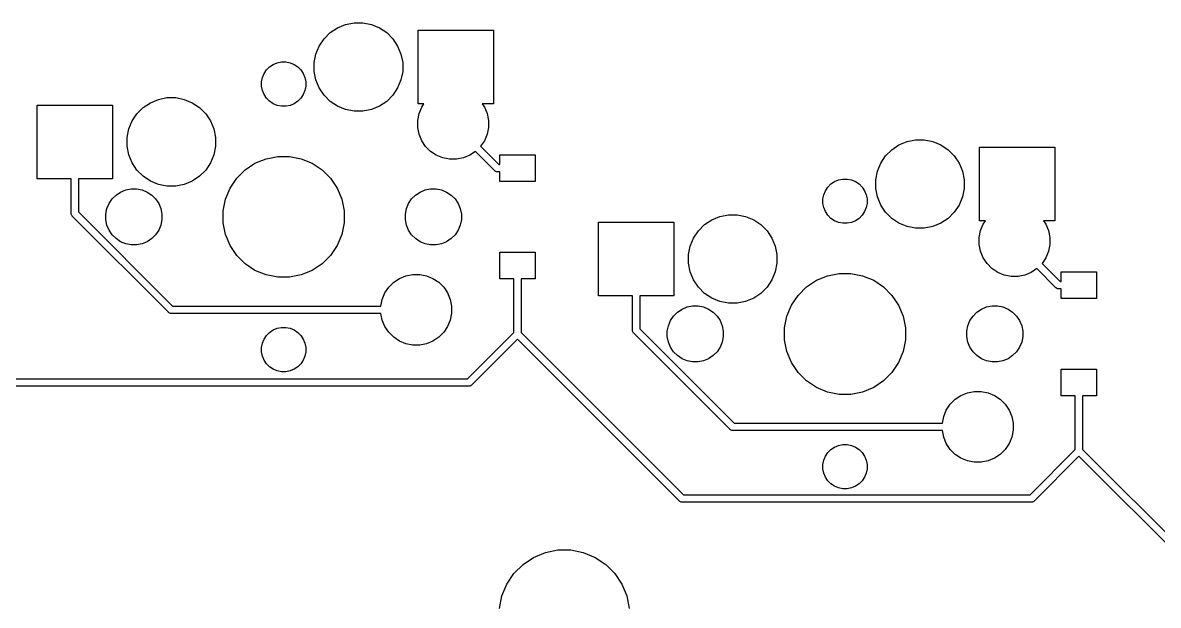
# Model space of a CAD drawing. Extents: x 52 to 337, y -160 to -34.
# Drawn here: x 253.08 to 291.62, y -112.39 to -92.64 of the extents above; entities that cross this region are included whole.
import ezdxf

# ---------------------------------------------------------------- set-up
doc = ezdxf.new("R2010")
doc.units = 0
doc.layers.add('BLACK', color=7, linetype='CONTINUOUS')

msp = doc.modelspace()

# ---------------------------------------------------------------- linework, layer by layer
at = {"layer": 'BLACK', "linetype": 'CONTINUOUS'}
for p, q in [((263.521, -92.9736), (263.767, -92.8095)), ((263.767, -92.8095), (264.04, -92.6964)), ((264.04, -92.6964), (264.33, -92.6388)), ((264.33, -92.6388), (264.625, -92.6388)), ((264.625, -92.6388), (264.915, -92.6964)), ((264.915, -92.6964), (265.188, -92.8095)), ((265.188, -92.8095), (265.434, -92.9736)), ((263.148, -93.4282), (263.312, -93.1826)), ((263.312, -93.1826), (263.521, -92.9736)), ((265.434, -92.9736), (265.643, -93.1826)), ((265.643, -93.1826), (265.807, -93.4282)), ((266.505, -95.3888), (266.505, -92.8888)), ((266.505, -92.8888), (269.055, -92.8888)), ((269.055, -92.8888), (269.055, -95.3888)), ((263.035, -93.7012), (263.148, -93.4282)), ((265.807, -93.4282), (265.92, -93.7012)), ((261.582, -94.0541), (261.719, -93.9976)), ((261.719, -93.9976), (261.864, -93.9688)), ((261.864, -93.9688), (262.011, -93.9688)), ((262.011, -93.9688), (262.156, -93.9976)), ((262.156, -93.9976), (262.293, -94.0541)), ((262.978, -93.991), (263.035, -93.7012)), ((262.978, -94.2865), (262.978, -93.991)), ((265.92, -93.7012), (265.978, -93.991)), ((265.978, -93.991), (265.978, -94.2865)), ((261.216, -94.5), (261.273, -94.3635)), ((261.273, -94.3635), (261.355, -94.2407)), ((261.355, -94.2407), (261.459, -94.1362)), ((261.459, -94.1362), (261.582, -94.0541)), ((262.293, -94.0541), (262.416, -94.1362)), ((262.416, -94.1362), (262.52, -94.2407)), ((262.52, -94.2407), (262.602, -94.3635)), ((262.602, -94.3635), (262.659, -94.5)), ((263.035, -94.5763), (262.978, -94.2865)), ((265.978, -94.2865), (265.92, -94.5763)), ((261.188, -94.6449), (261.216, -94.5)), ((261.188, -94.7926), (261.188, -94.6449)), ((262.659, -94.5), (262.688, -94.6449)), ((262.688, -94.6449), (262.688, -94.7926)), ((263.148, -94.8493), (263.035, -94.5763)), ((265.92, -94.5763), (265.807, -94.8493)), ((261.216, -94.9375), (261.188, -94.7926)), ((261.273, -95.074), (261.216, -94.9375)), ((261.355, -95.1968), (261.273, -95.074)), ((262.602, -95.074), (262.52, -95.1968)), ((262.659, -94.9375), (262.602, -95.074)), ((262.688, -94.7926), (262.659, -94.9375)), ((263.312, -95.0949), (263.148, -94.8493)), ((263.521, -95.3039), (263.312, -95.0949)), ((265.643, -95.0949), (265.434, -95.3039)), ((265.807, -94.8493), (265.643, -95.0949)), ((253.578, -97.9287), (253.578, -95.4287)), ((253.578, -95.4287), (256.128, -95.4287)), ((256.128, -95.4287), (256.128, -97.9287)), ((256.962, -95.7226), (257.171, -95.5136)), ((257.171, -95.5136), (257.417, -95.3495)), ((257.417, -95.3495), (257.69, -95.2364)), ((257.69, -95.2364), (257.98, -95.1787)), ((257.98, -95.1787), (258.275, -95.1787)), ((258.275, -95.1787), (258.565, -95.2364)), ((258.565, -95.2364), (258.838, -95.3495)), ((258.838, -95.3495), (259.084, -95.5136)), ((259.084, -95.5136), (259.293, -95.7226)), ((261.459, -95.3013), (261.355, -95.1968)), ((261.582, -95.3834), (261.459, -95.3013)), ((261.719, -95.4399), (261.582, -95.3834)), ((261.864, -95.4688), (261.719, -95.4399)), ((262.011, -95.4688), (261.864, -95.4688)), ((262.156, -95.4399), (262.011, -95.4688)), ((262.293, -95.3834), (262.156, -95.4399)), ((262.416, -95.3013), (262.293, -95.3834)), ((262.52, -95.1968), (262.416, -95.3013)), ((263.767, -95.468), (263.521, -95.3039)), ((264.04, -95.5811), (263.767, -95.468)), ((265.188, -95.468), (264.915, -95.5811)), ((265.434, -95.3039), (265.188, -95.468)), ((266.699, -95.3888), (266.505, -95.3888)), ((266.534, -95.7187), (266.624, -95.5003)), ((266.624, -95.5003), (266.699, -95.3888)), ((269.055, -95.3888), (268.676, -95.3888)), ((268.676, -95.3888), (268.751, -95.5003)), ((268.751, -95.5003), (268.841, -95.7187)), ((256.798, -95.9682), (256.962, -95.7226)), ((259.293, -95.7226), (259.457, -95.9682)), ((264.33, -95.6388), (264.04, -95.5811)), ((264.625, -95.6388), (264.33, -95.6388)), ((264.915, -95.5811), (264.625, -95.6388)), ((266.488, -95.9506), (266.534, -95.7187)), ((268.841, -95.7187), (268.888, -95.9506)), ((256.628, -96.531), (256.685, -96.2412)), ((256.685, -96.2412), (256.798, -95.9682)), ((259.457, -95.9682), (259.57, -96.2412)), ((259.57, -96.2412), (259.628, -96.531)), ((266.488, -96.1869), (266.488, -95.9506)), ((266.534, -96.4188), (266.488, -96.1869)), ((268.888, -96.1869), (268.841, -96.4188)), ((268.888, -95.9506), (268.888, -96.1869)), ((256.628, -96.8265), (256.628, -96.531)), ((259.628, -96.531), (259.628, -96.8265)), ((266.624, -96.6372), (266.534, -96.4188)), ((266.755, -96.8337), (266.624, -96.6372)), ((268.751, -96.6372), (268.623, -96.8279)), ((268.841, -96.4188), (268.751, -96.6372)), ((282.817, -96.7782), (283.09, -96.6651)), ((283.09, -96.6651), (283.38, -96.6075)), ((283.38, -96.6075), (283.675, -96.6075)), ((283.675, -96.6075), (283.965, -96.6651)), ((283.965, -96.6651), (284.238, -96.7782)), ((256.685, -97.1163), (256.628, -96.8265)), ((259.628, -96.8265), (259.57, -97.1163)), ((266.923, -97.0009), (266.755, -96.8337)), ((267.119, -97.1322), (266.923, -97.0009)), ((268.447, -97.0047), (268.256, -97.1322)), ((269.095, -97.6528), (268.447, -97.0047)), ((268.623, -96.8279), (269.239, -97.4437)), ((282.362, -97.1513), (282.571, -96.9424)), ((282.571, -96.9424), (282.817, -96.7782)), ((284.238, -96.7782), (284.484, -96.9424)), ((284.484, -96.9424), (284.693, -97.1513)), ((285.554, -99.3575), (285.554, -96.8575)), ((285.554, -96.8575), (288.104, -96.8575)), ((288.104, -96.8575), (288.104, -99.3575)), ((256.798, -97.3893), (256.685, -97.1163)), ((256.962, -97.6349), (256.798, -97.3893)), ((259.457, -97.3893), (259.293, -97.6349)), ((259.57, -97.1163), (259.457, -97.3893)), ((260.631, -97.6264), (260.966, -97.4021)), ((260.966, -97.4021), (261.34, -97.2475)), ((261.34, -97.2475), (261.736, -97.1687)), ((261.736, -97.1687), (262.139, -97.1687)), ((262.139, -97.1687), (262.535, -97.2475)), ((262.535, -97.2475), (262.909, -97.4021)), ((262.909, -97.4021), (263.244, -97.6264)), ((267.337, -97.2226), (267.119, -97.1322)), ((267.569, -97.2687), (267.337, -97.2226)), ((267.806, -97.2687), (267.569, -97.2687)), ((268.038, -97.2226), (267.806, -97.2687)), ((268.256, -97.1322), (268.038, -97.2226)), ((269.239, -97.4437), (269.275, -97.4437)), ((269.275, -97.4437), (269.275, -97.1187)), ((269.275, -97.1187), (270.475, -97.1187)), ((270.475, -97.1187), (270.475, -98.0187)), ((282.085, -97.67), (282.198, -97.397)), ((282.198, -97.397), (282.362, -97.1513)), ((284.693, -97.1513), (284.857, -97.397)), ((284.857, -97.397), (284.97, -97.67)), ((257.171, -97.8439), (256.962, -97.6349)), ((257.417, -98.008), (257.171, -97.8439)), ((259.084, -97.8439), (258.838, -98.008)), ((259.293, -97.6349), (259.084, -97.8439)), ((260.345, -97.912), (260.631, -97.6264)), ((263.244, -97.6264), (263.53, -97.912)), ((269.099, -97.6576), (269.095, -97.6528)), ((269.103, -97.6615), (269.099, -97.6576)), ((269.114, -97.67), (269.103, -97.6615)), ((269.103, -97.6615), (269.103, -97.6615)), ((269.118, -97.6732), (269.114, -97.67)), ((269.139, -97.6848), (269.118, -97.6732)), ((269.163, -97.6919), (269.139, -97.6848)), ((269.181, -97.6937), (269.163, -97.6919)), ((269.187, -97.6944), (269.181, -97.6937)), ((269.181, -97.6937), (269.181, -97.6937)), ((269.194, -97.6937), (269.187, -97.6944)), ((269.275, -97.6937), (269.194, -97.6937)), ((269.275, -98.0187), (269.275, -97.6937)), ((282.027, -97.9598), (282.085, -97.67)), ((284.97, -97.67), (285.027, -97.9598)), ((254.727, -97.9287), (253.578, -97.9287)), ((254.727, -99.0946), (254.727, -97.9287)), ((256.128, -97.9287), (254.977, -97.9287)), ((254.977, -97.9287), (254.977, -99.049)), ((257.69, -98.1211), (257.417, -98.008)), ((257.98, -98.1787), (257.69, -98.1211)), ((258.275, -98.1787), (257.98, -98.1787)), ((258.565, -98.1211), (258.275, -98.1787)), ((258.838, -98.008), (258.565, -98.1211)), ((259.966, -98.6208), (260.121, -98.2477)), ((260.121, -98.2477), (260.345, -97.912)), ((263.53, -97.912), (263.754, -98.2477)), ((263.754, -98.2477), (263.909, -98.6208)), ((270.475, -98.0187), (269.275, -98.0187)), ((280.323, -98.3322), (280.405, -98.2094)), ((280.405, -98.2094), (280.509, -98.1049)), ((280.509, -98.1049), (280.632, -98.0229)), ((280.632, -98.0229), (280.769, -97.9663)), ((280.769, -97.9663), (280.914, -97.9375)), ((280.914, -97.9375), (281.061, -97.9375)), ((281.061, -97.9375), (281.206, -97.9663)), ((281.206, -97.9663), (281.343, -98.0229)), ((281.343, -98.0229), (281.466, -98.1049)), ((281.466, -98.1049), (281.57, -98.2094)), ((281.57, -98.2094), (281.652, -98.3322)), ((282.027, -98.2552), (282.027, -97.9598)), ((282.085, -98.545), (282.027, -98.2552)), ((285.027, -98.2552), (284.97, -98.545)), ((285.027, -97.9598), (285.027, -98.2552)), ((256.016, -98.7688), (256.12, -98.6132)), ((256.12, -98.6132), (256.252, -98.4808)), ((256.252, -98.4808), (256.408, -98.3769)), ((256.408, -98.3769), (256.58, -98.3053)), ((256.58, -98.3053), (256.764, -98.2687)), ((256.764, -98.2687), (256.951, -98.2687)), ((256.951, -98.2687), (257.135, -98.3053)), ((257.135, -98.3053), (257.307, -98.3769)), ((257.307, -98.3769), (257.463, -98.4808)), ((257.463, -98.4808), (257.595, -98.6132)), ((257.595, -98.6132), (257.699, -98.7688)), ((259.888, -99.0168), (259.966, -98.6208)), ((263.909, -98.6208), (263.988, -99.0168)), ((266.176, -98.7688), (266.28, -98.6132)), ((266.28, -98.6132), (266.412, -98.4808)), ((266.412, -98.4808), (266.568, -98.3769)), ((266.568, -98.3769), (266.74, -98.3053)), ((266.74, -98.3053), (266.924, -98.2687)), ((266.924, -98.2687), (267.111, -98.2687)), ((267.111, -98.2687), (267.295, -98.3053)), ((267.295, -98.3053), (267.467, -98.3769)), ((267.467, -98.3769), (267.623, -98.4808)), ((267.623, -98.4808), (267.755, -98.6132)), ((267.755, -98.6132), (267.859, -98.7688)), ((280.238, -98.6136), (280.266, -98.4687)), ((280.238, -98.7614), (280.238, -98.6136)), ((280.266, -98.4687), (280.323, -98.3322)), ((281.652, -98.3322), (281.709, -98.4687)), ((281.709, -98.4687), (281.738, -98.6136)), ((281.738, -98.6136), (281.738, -98.7614)), ((282.198, -98.818), (282.085, -98.545)), ((284.97, -98.545), (284.857, -98.818)), ((255.908, -99.1252), (255.944, -98.9416)), ((255.944, -98.9416), (256.016, -98.7688)), ((257.699, -98.7688), (257.771, -98.9416)), ((257.771, -98.9416), (257.808, -99.1252)), ((259.888, -99.4207), (259.888, -99.0168)), ((263.988, -99.0168), (263.988, -99.4207)), ((266.068, -99.1252), (266.104, -98.9416)), ((266.104, -98.9416), (266.176, -98.7688)), ((267.859, -98.7688), (267.931, -98.9416)), ((267.931, -98.9416), (267.968, -99.1252)), ((280.266, -98.9063), (280.238, -98.7614)), ((280.323, -99.0428), (280.266, -98.9063)), ((281.709, -98.9063), (281.652, -99.0428)), ((281.738, -98.7614), (281.709, -98.9063)), ((282.362, -99.0637), (282.198, -98.818)), ((284.857, -98.818), (284.693, -99.0637)), ((254.727, -99.1008), (254.727, -99.0946)), ((254.727, -99.1069), (254.727, -99.1008)), ((254.729, -99.1253), (254.727, -99.1069)), ((254.727, -99.1069), (254.727, -99.1069)), ((254.736, -99.1488), (254.729, -99.1253)), ((254.748, -99.1705), (254.736, -99.1488)), ((254.764, -99.1896), (254.748, -99.1705)), ((254.768, -99.1935), (254.764, -99.1896)), ((258.028, -102.453), (254.768, -99.1935)), ((254.977, -99.049), (258.172, -102.244)), ((255.908, -99.3123), (255.908, -99.1252)), ((255.944, -99.4959), (255.908, -99.3123)), ((257.808, -99.3123), (257.771, -99.4959)), ((257.808, -99.1252), (257.808, -99.3123)), ((266.068, -99.3123), (266.068, -99.1252)), ((266.104, -99.4959), (266.068, -99.3123)), ((267.968, -99.3123), (267.931, -99.4959)), ((267.968, -99.1252), (267.968, -99.3123)), ((272.627, -101.897), (272.627, -99.3975)), ((272.627, -99.3975), (275.178, -99.3975)), ((275.178, -99.3975), (275.178, -101.897)), ((276.221, -99.4824), (276.467, -99.3182)), ((276.467, -99.3182), (276.74, -99.2051)), ((276.74, -99.2051), (277.03, -99.1475)), ((277.03, -99.1475), (277.325, -99.1475)), ((277.325, -99.1475), (277.615, -99.2051)), ((277.615, -99.2051), (277.888, -99.3182)), ((277.888, -99.3182), (278.134, -99.4824)), ((280.405, -99.1656), (280.323, -99.0428)), ((280.509, -99.2701), (280.405, -99.1656)), ((280.632, -99.3521), (280.509, -99.2701)), ((280.769, -99.4087), (280.632, -99.3521)), ((280.914, -99.4375), (280.769, -99.4087)), ((281.206, -99.4087), (281.061, -99.4375)), ((281.343, -99.3521), (281.206, -99.4087)), ((281.466, -99.2701), (281.343, -99.3521)), ((281.57, -99.1656), (281.466, -99.2701)), ((281.652, -99.0428), (281.57, -99.1656)), ((282.571, -99.2726), (282.362, -99.0637)), ((282.817, -99.4368), (282.571, -99.2726)), ((284.484, -99.2726), (284.238, -99.4368)), ((284.693, -99.0637), (284.484, -99.2726)), ((285.749, -99.3575), (285.554, -99.3575)), ((285.674, -99.4691), (285.749, -99.3575)), ((288.104, -99.3575), (287.726, -99.3575)), ((287.726, -99.3575), (287.801, -99.4691)), ((256.016, -99.6687), (255.944, -99.4959)), ((256.12, -99.8243), (256.016, -99.6687)), ((257.699, -99.6687), (257.595, -99.8243)), ((257.771, -99.4959), (257.699, -99.6687)), ((259.966, -99.8167), (259.888, -99.4207)), ((263.988, -99.4207), (263.909, -99.8167)), ((266.176, -99.6687), (266.104, -99.4959)), ((266.28, -99.8243), (266.176, -99.6687)), ((267.859, -99.6687), (267.755, -99.8243)), ((267.931, -99.4959), (267.859, -99.6687)), ((275.848, -99.937), (276.012, -99.6913)), ((276.012, -99.6913), (276.221, -99.4824)), ((278.134, -99.4824), (278.343, -99.6913)), ((278.343, -99.6913), (278.507, -99.937)), ((281.061, -99.4375), (280.914, -99.4375)), ((283.09, -99.5499), (282.817, -99.4368)), ((283.38, -99.6075), (283.09, -99.5499)), ((283.675, -99.6075), (283.38, -99.6075)), ((283.965, -99.5499), (283.675, -99.6075)), ((284.238, -99.4368), (283.965, -99.5499)), ((285.537, -99.9193), (285.584, -99.6875)), ((285.584, -99.6875), (285.674, -99.4691)), ((287.801, -99.4691), (287.891, -99.6875)), ((287.891, -99.6875), (287.938, -99.9193)), ((256.252, -99.9567), (256.12, -99.8243)), ((256.408, -100.061), (256.252, -99.9567)), ((256.58, -100.132), (256.408, -100.061)), ((256.764, -100.169), (256.58, -100.132)), ((256.951, -100.169), (256.764, -100.169)), ((257.135, -100.132), (256.951, -100.169)), ((257.307, -100.061), (257.135, -100.132)), ((257.463, -99.9567), (257.307, -100.061)), ((257.595, -99.8243), (257.463, -99.9567)), ((260.121, -100.19), (259.966, -99.8167)), ((263.909, -99.8167), (263.754, -100.19)), ((266.412, -99.9567), (266.28, -99.8243)), ((266.568, -100.061), (266.412, -99.9567)), ((266.74, -100.132), (266.568, -100.061)), ((266.924, -100.169), (266.74, -100.132)), ((267.111, -100.169), (266.924, -100.169)), ((267.295, -100.132), (267.111, -100.169)), ((267.467, -100.061), (267.295, -100.132)), ((267.623, -99.9567), (267.467, -100.061)), ((267.755, -99.8243), (267.623, -99.9567)), ((275.735, -100.21), (275.848, -99.937)), ((278.507, -99.937), (278.62, -100.21)), ((285.537, -100.156), (285.537, -99.9193)), ((285.584, -100.388), (285.537, -100.156)), ((287.938, -100.156), (287.891, -100.388)), ((287.938, -99.9193), (287.938, -100.156)), ((260.345, -100.526), (260.121, -100.19)), ((260.631, -100.811), (260.345, -100.526)), ((263.53, -100.526), (263.244, -100.811)), ((263.754, -100.19), (263.53, -100.526)), ((269.275, -101.319), (269.275, -100.419)), ((269.275, -100.419), (270.475, -100.419)), ((270.475, -100.419), (270.475, -101.319)), ((275.678, -100.5), (275.735, -100.21)), ((275.678, -100.795), (275.678, -100.5)), ((278.62, -100.21), (278.678, -100.5)), ((278.678, -100.5), (278.678, -100.795)), ((285.674, -100.606), (285.584, -100.388)), ((287.891, -100.388), (287.801, -100.606)), ((260.966, -101.035), (260.631, -100.811)), ((263.244, -100.811), (262.909, -101.035)), ((275.735, -101.085), (275.678, -100.795)), ((278.678, -100.795), (278.62, -101.085)), ((285.805, -100.802), (285.674, -100.606)), ((285.973, -100.97), (285.805, -100.802)), ((287.801, -100.606), (287.673, -100.797)), ((287.673, -100.797), (288.289, -101.412)), ((261.34, -101.19), (260.966, -101.035)), ((261.736, -101.269), (261.34, -101.19)), ((262.139, -101.269), (261.736, -101.269)), ((262.535, -101.19), (262.139, -101.269)), ((262.909, -101.035), (262.535, -101.19)), ((265.673, -101.437), (265.869, -101.305)), ((265.869, -101.305), (266.087, -101.215)), ((266.087, -101.215), (266.319, -101.169)), ((266.319, -101.169), (266.556, -101.169)), ((266.556, -101.169), (266.788, -101.215)), ((266.788, -101.215), (267.006, -101.305)), ((267.006, -101.305), (267.202, -101.437)), ((269.75, -101.319), (269.275, -101.319)), ((269.75, -103.136), (269.75, -101.319)), ((270.475, -101.319), (270, -101.319)), ((270, -101.319), (270, -103.136)), ((275.848, -101.358), (275.735, -101.085)), ((278.62, -101.085), (278.507, -101.358)), ((280.016, -101.371), (280.39, -101.216)), ((280.39, -101.216), (280.786, -101.137)), ((280.786, -101.137), (281.189, -101.137)), ((281.189, -101.137), (281.585, -101.216)), ((281.585, -101.216), (281.959, -101.371)), ((286.169, -101.101), (285.973, -100.97)), ((286.387, -101.191), (286.169, -101.101)), ((286.619, -101.237), (286.387, -101.191)), ((286.856, -101.237), (286.619, -101.237)), ((287.088, -101.191), (286.856, -101.237)), ((287.306, -101.101), (287.088, -101.191)), ((287.497, -100.973), (287.306, -101.101)), ((288.145, -101.622), (287.497, -100.973)), ((288.325, -101.412), (288.325, -101.088)), ((288.325, -101.088), (289.525, -101.088)), ((289.525, -101.088), (289.525, -101.988)), ((265.374, -101.8), (265.505, -101.604)), ((265.505, -101.604), (265.673, -101.437)), ((267.202, -101.437), (267.37, -101.604)), ((267.37, -101.604), (267.501, -101.8)), ((276.012, -101.604), (275.848, -101.358)), ((276.221, -101.813), (276.012, -101.604)), ((278.343, -101.604), (278.134, -101.813)), ((278.507, -101.358), (278.343, -101.604)), ((279.395, -101.881), (279.681, -101.595)), ((279.681, -101.595), (280.016, -101.371)), ((281.959, -101.371), (282.294, -101.595)), ((282.294, -101.595), (282.58, -101.881)), ((288.149, -101.626), (288.145, -101.622)), ((288.153, -101.63), (288.149, -101.626)), ((288.165, -101.64), (288.153, -101.63)), ((288.153, -101.63), (288.153, -101.63)), ((288.168, -101.642), (288.165, -101.64)), ((288.189, -101.654), (288.168, -101.642)), ((288.213, -101.661), (288.189, -101.654)), ((288.231, -101.662), (288.213, -101.661)), ((288.237, -101.663), (288.231, -101.662)), ((288.231, -101.662), (288.231, -101.662)), ((288.244, -101.662), (288.237, -101.663)), ((288.325, -101.662), (288.244, -101.662)), ((288.289, -101.412), (288.325, -101.412)), ((288.325, -101.988), (288.325, -101.662)), ((265.239, -102.244), (265.284, -102.019)), ((265.284, -102.019), (265.374, -101.8)), ((267.501, -101.8), (267.591, -102.019)), ((267.591, -102.019), (267.638, -102.251)), ((273.777, -101.897), (272.627, -101.897)), ((273.777, -103.063), (273.777, -101.897)), ((275.178, -101.897), (274.027, -101.897)), ((274.027, -101.897), (274.027, -103.018)), ((276.467, -101.977), (276.221, -101.813)), ((276.74, -102.09), (276.467, -101.977)), ((277.03, -102.147), (276.74, -102.09)), ((277.615, -102.09), (277.325, -102.147)), ((277.888, -101.977), (277.615, -102.09)), ((278.134, -101.813), (277.888, -101.977)), ((279.171, -102.216), (279.395, -101.881)), ((282.58, -101.881), (282.804, -102.216)), ((289.525, -101.988), (288.325, -101.988)), ((258.032, -102.458), (258.028, -102.453)), ((258.036, -102.461), (258.032, -102.458)), ((258.051, -102.473), (258.036, -102.461)), ((258.036, -102.461), (258.036, -102.461)), ((258.072, -102.485), (258.051, -102.473)), ((258.096, -102.492), (258.072, -102.485)), ((258.114, -102.494), (258.096, -102.492)), ((258.172, -102.244), (265.239, -102.244)), ((267.638, -102.487), (267.591, -102.719)), ((267.638, -102.251), (267.638, -102.487)), ((275.17, -102.582), (275.302, -102.45)), ((275.302, -102.45), (275.458, -102.346)), ((275.458, -102.346), (275.63, -102.274)), ((275.63, -102.274), (275.814, -102.237)), ((275.814, -102.237), (276.001, -102.237)), ((276.001, -102.237), (276.185, -102.274)), ((276.185, -102.274), (276.357, -102.346)), ((276.357, -102.346), (276.513, -102.45)), ((276.513, -102.45), (276.645, -102.582)), ((277.325, -102.147), (277.03, -102.147)), ((279.016, -102.59), (279.171, -102.216)), ((282.804, -102.216), (282.959, -102.59)), ((285.33, -102.582), (285.462, -102.45)), ((285.462, -102.45), (285.618, -102.346)), ((285.618, -102.346), (285.79, -102.274)), ((285.79, -102.274), (285.974, -102.237)), ((285.974, -102.237), (286.161, -102.237)), ((286.161, -102.237), (286.345, -102.274)), ((286.345, -102.274), (286.517, -102.346)), ((286.517, -102.346), (286.673, -102.45)), ((286.673, -102.45), (286.805, -102.582)), ((258.12, -102.494), (258.114, -102.494)), ((258.114, -102.494), (258.114, -102.494)), ((258.127, -102.494), (258.12, -102.494)), ((265.239, -102.494), (258.127, -102.494)), ((265.284, -102.719), (265.239, -102.494)), ((265.374, -102.937), (265.284, -102.719)), ((267.591, -102.719), (267.501, -102.937)), ((274.994, -102.91), (275.066, -102.738)), ((275.066, -102.738), (275.17, -102.582)), ((276.645, -102.582), (276.749, -102.738)), ((276.749, -102.738), (276.821, -102.91)), ((278.938, -102.986), (279.016, -102.59)), ((282.959, -102.59), (283.037, -102.986)), ((285.154, -102.91), (285.226, -102.738)), ((285.226, -102.738), (285.33, -102.582)), ((286.805, -102.582), (286.909, -102.738)), ((286.909, -102.738), (286.981, -102.91)), ((261.273, -103.363), (261.355, -103.241)), ((261.355, -103.241), (261.459, -103.136)), ((261.459, -103.136), (261.582, -103.054)), ((261.582, -103.054), (261.719, -102.998)), ((261.719, -102.998), (261.864, -102.969)), ((261.864, -102.969), (262.011, -102.969)), ((262.011, -102.969), (262.156, -102.998)), ((262.156, -102.998), (262.293, -103.054)), ((262.293, -103.054), (262.416, -103.136)), ((262.416, -103.136), (262.52, -103.241)), ((262.52, -103.241), (262.602, -103.363)), ((265.505, -103.134), (265.374, -102.937)), ((265.673, -103.301), (265.505, -103.134)), ((267.37, -103.134), (267.202, -103.301)), ((267.501, -102.937), (267.37, -103.134)), ((268.173, -104.712), (269.75, -103.136)), ((270, -103.136), (275.502, -108.638)), ((273.777, -103.07), (273.777, -103.063)), ((273.777, -103.076), (273.777, -103.07)), ((273.779, -103.094), (273.777, -103.076)), ((273.777, -103.076), (273.777, -103.076)), ((273.786, -103.118), (273.779, -103.094)), ((273.798, -103.139), (273.786, -103.118)), ((273.814, -103.158), (273.798, -103.139)), ((273.818, -103.162), (273.814, -103.158)), ((277.078, -106.422), (273.818, -103.162)), ((274.027, -103.018), (277.222, -106.212)), ((274.957, -103.094), (274.994, -102.91)), ((274.957, -103.281), (274.957, -103.094)), ((276.821, -102.91), (276.857, -103.094)), ((276.857, -103.094), (276.857, -103.281)), ((278.938, -103.389), (278.938, -102.986)), ((283.037, -102.986), (283.037, -103.389)), ((285.118, -103.094), (285.154, -102.91)), ((285.118, -103.281), (285.118, -103.094)), ((286.981, -102.91), (287.017, -103.094)), ((287.017, -103.094), (287.017, -103.281)), ((261.188, -103.645), (261.216, -103.5)), ((261.188, -103.793), (261.188, -103.645)), ((261.216, -103.5), (261.273, -103.363)), ((262.602, -103.363), (262.659, -103.5)), ((262.659, -103.5), (262.688, -103.645)), ((262.688, -103.645), (262.688, -103.793)), ((265.869, -103.432), (265.673, -103.301)), ((266.087, -103.523), (265.869, -103.432)), ((266.319, -103.569), (266.087, -103.523)), ((266.556, -103.569), (266.319, -103.569)), ((266.788, -103.523), (266.556, -103.569)), ((267.006, -103.432), (266.788, -103.523)), ((267.202, -103.301), (267.006, -103.432)), ((269.875, -103.364), (268.318, -104.922)), ((275.357, -108.847), (269.875, -103.364)), ((274.994, -103.465), (274.957, -103.281)), ((275.066, -103.637), (274.994, -103.465)), ((275.17, -103.793), (275.066, -103.637)), ((276.749, -103.637), (276.645, -103.793)), ((276.821, -103.465), (276.749, -103.637)), ((276.857, -103.281), (276.821, -103.465)), ((279.016, -103.785), (278.938, -103.389)), ((283.037, -103.389), (282.959, -103.785)), ((285.154, -103.465), (285.118, -103.281)), ((285.226, -103.637), (285.154, -103.465)), ((285.33, -103.793), (285.226, -103.637)), ((286.909, -103.637), (286.805, -103.793)), ((286.981, -103.465), (286.909, -103.637)), ((287.017, -103.281), (286.981, -103.465)), ((261.216, -103.938), (261.188, -103.793)), ((261.273, -104.074), (261.216, -103.938)), ((262.659, -103.938), (262.602, -104.074)), ((262.688, -103.793), (262.659, -103.938)), ((275.302, -103.925), (275.17, -103.793)), ((275.458, -104.029), (275.302, -103.925)), ((275.63, -104.101), (275.458, -104.029)), ((276.357, -104.029), (276.185, -104.101)), ((276.513, -103.925), (276.357, -104.029)), ((276.645, -103.793), (276.513, -103.925)), ((279.171, -104.159), (279.016, -103.785)), ((282.959, -103.785), (282.804, -104.159)), ((285.462, -103.925), (285.33, -103.793)), ((285.618, -104.029), (285.462, -103.925)), ((285.79, -104.101), (285.618, -104.029)), ((286.517, -104.029), (286.345, -104.101)), ((286.673, -103.925), (286.517, -104.029)), ((286.805, -103.793), (286.673, -103.925)), ((261.355, -104.197), (261.273, -104.074)), ((261.459, -104.301), (261.355, -104.197)), ((261.582, -104.383), (261.459, -104.301)), ((261.719, -104.44), (261.582, -104.383)), ((262.293, -104.383), (262.156, -104.44)), ((262.416, -104.301), (262.293, -104.383)), ((262.52, -104.197), (262.416, -104.301)), ((262.602, -104.074), (262.52, -104.197)), ((275.814, -104.137), (275.63, -104.101)), ((276.001, -104.137), (275.814, -104.137)), ((276.185, -104.101), (276.001, -104.137)), ((279.395, -104.494), (279.171, -104.159)), ((282.804, -104.159), (282.58, -104.494)), ((285.974, -104.137), (285.79, -104.101)), ((286.161, -104.137), (285.974, -104.137)), ((286.345, -104.101), (286.161, -104.137)), ((288.325, -105.288), (288.325, -104.388)), ((288.325, -104.388), (289.525, -104.388)), ((289.525, -104.388), (289.525, -105.288)), ((251.425, -104.712), (268.173, -104.712)), ((261.864, -104.469), (261.719, -104.44)), ((262.011, -104.469), (261.864, -104.469)), ((262.156, -104.44), (262.011, -104.469)), ((279.681, -104.78), (279.395, -104.494)), ((280.016, -105.004), (279.681, -104.78)), ((282.294, -104.78), (281.959, -105.004)), ((282.58, -104.494), (282.294, -104.78)), ((268.219, -104.962), (251.425, -104.962)), ((268.225, -104.963), (268.219, -104.962)), ((268.231, -104.962), (268.225, -104.963)), ((268.25, -104.961), (268.231, -104.962)), ((268.231, -104.962), (268.231, -104.962)), ((268.273, -104.954), (268.25, -104.961)), ((268.295, -104.942), (268.273, -104.954)), ((268.314, -104.926), (268.295, -104.942)), ((268.318, -104.922), (268.314, -104.926)), ((280.39, -105.159), (280.016, -105.004)), ((280.786, -105.237), (280.39, -105.159)), ((281.585, -105.159), (281.189, -105.237)), ((281.959, -105.004), (281.585, -105.159)), ((284.919, -105.274), (285.137, -105.184)), ((285.137, -105.184), (285.369, -105.137)), ((285.369, -105.137), (285.606, -105.137)), ((285.606, -105.137), (285.838, -105.184)), ((285.838, -105.184), (286.056, -105.274)), ((281.189, -105.237), (280.786, -105.237)), ((284.424, -105.769), (284.555, -105.573)), ((284.555, -105.573), (284.723, -105.405)), ((284.723, -105.405), (284.919, -105.274)), ((286.056, -105.274), (286.252, -105.405)), ((286.252, -105.405), (286.42, -105.573)), ((286.42, -105.573), (286.551, -105.769)), ((288.8, -105.288), (288.325, -105.288)), ((288.8, -105.544), (288.8, -105.288)), ((288.8, -107.104), (288.8, -105.544)), ((288.8, -105.544), (288.8, -105.544)), ((289.525, -105.288), (289.05, -105.288)), ((289.05, -105.288), (289.05, -105.531)), ((289.05, -105.531), (289.05, -107.104)), ((284.334, -105.987), (284.424, -105.769)), ((286.551, -105.769), (286.641, -105.987)), ((277.222, -106.212), (284.289, -106.212)), ((284.289, -106.212), (284.334, -105.987)), ((286.641, -105.987), (286.688, -106.219)), ((286.688, -106.219), (286.688, -106.456)), ((277.082, -106.426), (277.078, -106.422)), ((277.086, -106.43), (277.082, -106.426)), ((277.101, -106.442), (277.086, -106.43)), ((277.086, -106.43), (277.086, -106.43)), ((277.118, -106.451), (277.101, -106.442)), ((277.122, -106.454), (277.118, -106.451)), ((277.146, -106.461), (277.122, -106.454)), ((277.164, -106.462), (277.146, -106.461)), ((277.17, -106.463), (277.164, -106.462)), ((277.164, -106.462), (277.164, -106.462)), ((277.177, -106.462), (277.17, -106.463)), ((284.289, -106.462), (277.177, -106.462)), ((284.334, -106.688), (284.289, -106.462)), ((284.424, -106.906), (284.334, -106.688)), ((286.641, -106.688), (286.551, -106.906)), ((286.688, -106.456), (286.641, -106.688)), ((280.405, -107.209), (280.509, -107.105)), ((280.509, -107.105), (280.632, -107.023)), ((280.632, -107.023), (280.769, -106.966)), ((280.769, -106.966), (280.914, -106.937)), ((280.914, -106.937), (281.061, -106.937)), ((281.061, -106.937), (281.206, -106.966)), ((281.206, -106.966), (281.343, -107.023)), ((281.343, -107.023), (281.466, -107.105)), ((281.466, -107.105), (281.57, -107.209)), ((284.555, -107.102), (284.424, -106.906)), ((284.723, -107.27), (284.555, -107.102)), ((286.42, -107.102), (286.252, -107.27)), ((286.551, -106.906), (286.42, -107.102)), ((287.267, -108.638), (288.8, -107.104)), ((289.05, -107.104), (293.758, -111.813)), ((280.238, -107.614), (280.266, -107.469)), ((280.266, -107.469), (280.323, -107.332)), ((280.323, -107.332), (280.405, -107.209)), ((281.57, -107.209), (281.652, -107.332)), ((281.652, -107.332), (281.709, -107.469)), ((281.709, -107.469), (281.738, -107.614)), ((284.919, -107.401), (284.723, -107.27)), ((285.137, -107.491), (284.919, -107.401)), ((285.369, -107.537), (285.137, -107.491)), ((285.838, -107.491), (285.606, -107.537)), ((286.056, -107.401), (285.838, -107.491)), ((286.252, -107.27), (286.056, -107.401)), ((288.925, -107.333), (287.411, -108.847)), ((293.614, -112.022), (288.925, -107.333)), ((280.238, -107.761), (280.238, -107.614)), ((280.266, -107.906), (280.238, -107.761)), ((281.738, -107.761), (281.709, -107.906)), ((281.738, -107.614), (281.738, -107.761)), ((285.606, -107.537), (285.369, -107.537)), ((280.323, -108.043), (280.266, -107.906)), ((280.405, -108.166), (280.323, -108.043)), ((280.509, -108.27), (280.405, -108.166)), ((280.632, -108.352), (280.509, -108.27)), ((281.466, -108.27), (281.343, -108.352)), ((281.57, -108.166), (281.466, -108.27)), ((281.652, -108.043), (281.57, -108.166)), ((281.709, -107.906), (281.652, -108.043)), ((275.502, -108.638), (287.267, -108.638)), ((280.769, -108.409), (280.632, -108.352)), ((280.914, -108.437), (280.769, -108.409)), ((281.061, -108.437), (280.914, -108.437)), ((281.206, -108.409), (281.061, -108.437)), ((281.343, -108.352), (281.206, -108.409)), ((275.361, -108.851), (275.357, -108.847)), ((275.366, -108.855), (275.361, -108.851)), ((275.38, -108.867), (275.366, -108.855)), ((275.402, -108.879), (275.38, -108.867)), ((275.425, -108.886), (275.402, -108.879)), ((275.444, -108.888), (275.425, -108.886)), ((275.45, -108.888), (275.444, -108.888)), ((275.444, -108.888), (275.444, -108.888)), ((275.456, -108.888), (275.45, -108.888)), ((287.313, -108.888), (275.456, -108.888)), ((287.319, -108.888), (287.313, -108.888)), ((287.325, -108.888), (287.319, -108.888)), ((287.343, -108.886), (287.325, -108.888)), ((287.325, -108.888), (287.325, -108.888)), ((287.367, -108.879), (287.343, -108.886)), ((287.389, -108.867), (287.367, -108.879)), ((287.408, -108.851), (287.389, -108.867)), ((287.411, -108.847), (287.408, -108.851)), ((270.821, -110.597), (271.246, -110.512)), ((271.246, -110.512), (271.679, -110.512)), ((271.679, -110.512), (272.104, -110.597)), ((270.06, -111.004), (270.42, -110.763)), ((270.42, -110.763), (270.821, -110.597)), ((272.104, -110.597), (272.505, -110.763)), ((272.505, -110.763), (272.865, -111.004)), ((269.513, -111.67), (269.754, -111.31)), ((269.754, -111.31), (270.06, -111.004)), ((272.865, -111.004), (273.171, -111.31)), ((273.171, -111.31), (273.412, -111.67)), ((269.347, -112.071), (269.513, -111.67)), ((273.412, -111.67), (273.578, -112.071)), ((269.262, -112.496), (269.347, -112.071)), ((273.578, -112.071), (273.662, -112.496))]:
    msp.add_line(p, q, dxfattribs=at)

doc.saveas('drawing.dxf')
